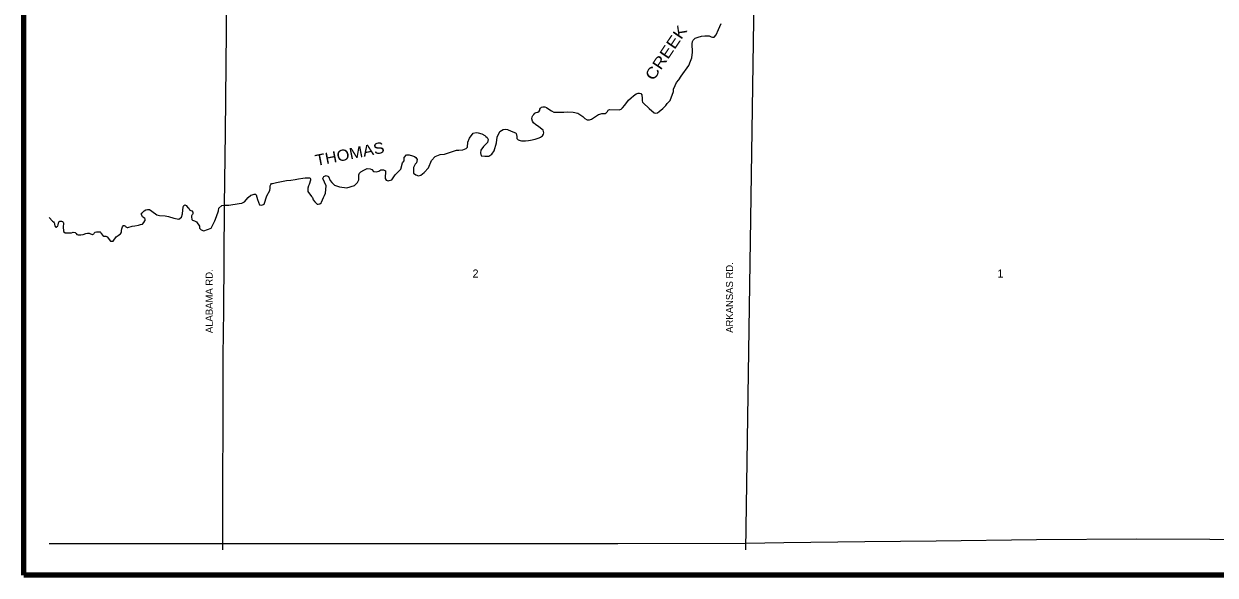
# Model space of a CAD drawing. Extents: x 35.83 to 39.76, y 25.93 to 29.86.
# Drawn here: x 35.831 to 38.058, y 25.977 to 27.007 of the extents above; entities that cross this region are included whole.
import ezdxf
from ezdxf.enums import TextEntityAlignment as Align

# ---------------------------------------------------------------- set-up
doc = ezdxf.new("R2010")
doc.units = 0
doc.header["$LTSCALE"] = 0.0076
for name, color, linetype, lineweight in [('14', 7, 'Continuous', 25), ('25', 7, 'Continuous', 25), ('48', 7, 'Continuous', 106), ('49', 7, 'Continuous', 13)]:
    doc.layers.add(name, color=color, linetype=linetype, lineweight=lineweight)
doc.layers.add('29', color=7, linetype='Continuous')
doc.layers.add('45', color=7, linetype='Continuous')

msp = doc.modelspace()

# ---------------------------------------------------------------- linework, layer by layer
at = {"layer": '14'}
msp.add_line((37.180682, 26.023864), (37.196402, 27.055303), dxfattribs=at)
for points in [[(36.202841, 26.023864), (36.203788, 26.386553), (36.204735, 26.471402), (36.206061, 26.667614), (36.208144, 26.803598), (36.210417, 27.057008), (36.212121, 27.299432)], [(39.666098, 26.046591), (39.517235, 26.045644), (39.267045, 26.045455), (39.180871, 26.045455), (39.089773, 26.045455), (38.994697, 26.045455), (38.911932, 26.045455), (38.847538, 26.045455), (38.774811, 26.045455), (38.184848, 26.042424), (37.911742, 26.043939), (37.723864, 26.042614), (37.536742, 26.039962), (37.403409, 26.038636), (37.251894, 26.036742), (37.180682, 26.035606), (36.941667, 26.034848), (36.507576, 26.034848), (35.87822, 26.034848)]]:
    msp.add_lwpolyline(points, dxfattribs=at)
at = {"layer": '25'}
for points in [[(37.103788, 26.984091), (37.112121, 26.98428), (37.11572, 26.982765), (37.118371, 26.981629), (37.121591, 26.982008), (37.125189, 26.986174), (37.129356, 26.996212), (37.132386, 27.001705), (37.13447, 27.007197)], [(36.981818, 26.877273), (36.98428, 26.876515), (36.986553, 26.874432), (36.986932, 26.867045), (36.986742, 26.862879), (36.9875, 26.860417), (36.988447, 26.859091), (37, 26.848485), (37.00928, 26.84053), (37.012121, 26.839962), (37.01572, 26.84053), (37.018561, 26.842803), (37.025758, 26.848864), (37.030871, 26.853977), (37.033902, 26.857955), (37.039394, 26.863826), (37.045265, 26.880303), (37.045455, 26.884848), (37.048674, 26.891667), (37.051136, 26.89697), (37.055303, 26.902083), (37.059848, 26.90928), (37.073864, 26.929167), (37.077083, 26.936742), (37.079735, 26.943371), (37.081061, 26.953788), (37.080303, 26.969697), (37.081061, 26.973674), (37.082386, 26.976515), (37.085985, 26.980114), (37.091667, 26.982008), (37.097917, 26.983902), (37.103788, 26.984091)], [(36.833712, 26.841477), (36.84053, 26.841667), (36.847917, 26.842235), (36.857576, 26.841667), (36.866667, 26.839773), (36.875758, 26.833333), (36.879924, 26.829735), (36.88428, 26.827462), (36.888447, 26.827273), (36.892424, 26.828598), (36.905114, 26.837121), (36.907576, 26.838258), (36.911742, 26.839205), (36.917424, 26.839394), (36.919508, 26.84053), (36.92178, 26.843182), (36.923295, 26.845455), (36.925568, 26.846591), (36.944129, 26.846402), (36.947727, 26.847538), (36.950379, 26.849811), (36.954545, 26.854545), (36.961553, 26.864205), (36.966477, 26.868561), (36.970833, 26.872348), (36.975379, 26.875947), (36.979545, 26.877273), (36.981818, 26.877273)], [(36.774242, 26.788826), (36.77803, 26.789205), (36.786553, 26.791477), (36.794129, 26.79375), (36.79697, 26.795265), (36.800379, 26.797538), (36.802462, 26.800379), (36.80303, 26.803409), (36.802652, 26.805303), (36.801515, 26.808333), (36.791288, 26.816098), (36.787879, 26.817992), (36.783902, 26.821591), (36.781629, 26.825), (36.780682, 26.828977), (36.781061, 26.832765), (36.782386, 26.835795), (36.784091, 26.837311), (36.786364, 26.839773), (36.788826, 26.841098), (36.791667, 26.842045), (36.794129, 26.843561), (36.795265, 26.845265), (36.795455, 26.847538), (36.796591, 26.849432), (36.798485, 26.851136), (36.801326, 26.851705), (36.805114, 26.851705), (36.808333, 26.850568), (36.812689, 26.847538), (36.817424, 26.843939), (36.82178, 26.841667), (36.825758, 26.841667), (36.833712, 26.841477)], [(36.513636, 26.714205), (36.518939, 26.715152), (36.524811, 26.724621), (36.535795, 26.735417), (36.538826, 26.747159), (36.541667, 26.750947), (36.541856, 26.757197), (36.546023, 26.761742), (36.551326, 26.762311), (36.557765, 26.760227), (36.561364, 26.759091), (36.563636, 26.757008), (36.566288, 26.75322), (36.564962, 26.747348), (36.5625, 26.744508), (36.55928, 26.738258), (36.55928, 26.727462), (36.563447, 26.724811), (36.568939, 26.722917), (36.573106, 26.724053), (36.579545, 26.728977), (36.587311, 26.7375), (36.593182, 26.751136), (36.599811, 26.759091), (36.60928, 26.762879), (36.617045, 26.763447), (36.639583, 26.770455), (36.644318, 26.770455), (36.651326, 26.771402), (36.658144, 26.774053), (36.660227, 26.776326), (36.660985, 26.785417), (36.664205, 26.793182), (36.671023, 26.802273), (36.676705, 26.803598), (36.680492, 26.80303), (36.686932, 26.801136), (36.692992, 26.798106), (36.694886, 26.796212), (36.697159, 26.794129), (36.698864, 26.79053), (36.697538, 26.785038), (36.690341, 26.777273), (36.685417, 26.771023), (36.68447, 26.76553), (36.685606, 26.760038), (36.692614, 26.75928)], [(36.692614, 26.75928), (36.700189, 26.75928), (36.705682, 26.763068), (36.710227, 26.769697), (36.714394, 26.784659), (36.716098, 26.795265), (36.720644, 26.805682), (36.723864, 26.807386), (36.727273, 26.809091), (36.731439, 26.809848), (36.735417, 26.80947), (36.741856, 26.806439), (36.750189, 26.80322), (36.751326, 26.801705), (36.752273, 26.796023), (36.752462, 26.792614), (36.754924, 26.790341), (36.758902, 26.788636), (36.761553, 26.788068), (36.768939, 26.788068), (36.774242, 26.788826)], [(36.392803, 26.685795), (36.395076, 26.690341), (36.396402, 26.704167), (36.389773, 26.717992), (36.391667, 26.721212), (36.396402, 26.723485), (36.400758, 26.721591), (36.403788, 26.714205), (36.407008, 26.710038), (36.411742, 26.705492), (36.421212, 26.702273), (36.435038, 26.700379), (36.449053, 26.704924), (36.454924, 26.710227), (36.457197, 26.71553), (36.457386, 26.724432), (36.458333, 26.727462), (36.461174, 26.730303), (36.466477, 26.733523), (36.472538, 26.736364), (36.47822, 26.735985), (36.481439, 26.734659), (36.484848, 26.730871), (36.490341, 26.730114), (36.494318, 26.731439), (36.498295, 26.733712), (36.50303, 26.73428), (36.507008, 26.732008), (36.506629, 26.717803)], [(36.250379, 26.682576), (36.255114, 26.686742), (36.257765, 26.6875), (36.261742, 26.688447), (36.264015, 26.688258), (36.265152, 26.6875), (36.267614, 26.678598), (36.27178, 26.66875), (36.275568, 26.668182), (36.279924, 26.670076), (36.285227, 26.685606), (36.29072, 26.695644), (36.291288, 26.699621), (36.291288, 26.703977), (36.292424, 26.706629), (36.293939, 26.708333), (36.295833, 26.708333), (36.30303, 26.710227), (36.32178, 26.713826), (36.329924, 26.714962), (36.338068, 26.715909), (36.344508, 26.717235)], [(36.344508, 26.717235), (36.352462, 26.718561), (36.356818, 26.719129), (36.364962, 26.719129), (36.366477, 26.718371), (36.367045, 26.717045), (36.367045, 26.714962), (36.364583, 26.706818), (36.363068, 26.703977), (36.361742, 26.699811), (36.362121, 26.693182), (36.364962, 26.688826), (36.367614, 26.685985), (36.368939, 26.68428), (36.370455, 26.682008), (36.37197, 26.677652), (36.374811, 26.673864), (36.379167, 26.670076), (36.381439, 26.669886), (36.38428, 26.670455), (36.386932, 26.672159), (36.3875, 26.673674), (36.390909, 26.682197), (36.392803, 26.685795)], [(36.506629, 26.717803), (36.508333, 26.714962), (36.511742, 26.713636), (36.513636, 26.714205)], [(36.038447, 26.629356), (36.045455, 26.630492), (36.049242, 26.631629), (36.052652, 26.632576), (36.054924, 26.635606), (36.056818, 26.638447), (36.057765, 26.639583), (36.057576, 26.641477), (36.056818, 26.642992), (36.054735, 26.644697), (36.052462, 26.646023), (36.050568, 26.650568), (36.050947, 26.652841), (36.052462, 26.654356), (36.054356, 26.65625), (36.056061, 26.657386), (36.058902, 26.659091), (36.061932, 26.659848), (36.06553, 26.660038), (36.076894, 26.651515), (36.079735, 26.650189), (36.08428, 26.648864), (36.094886, 26.647727), (36.101515, 26.64678), (36.111364, 26.643561), (36.120644, 26.641856), (36.125758, 26.645265), (36.127462, 26.651894), (36.128788, 26.664583), (36.130303, 26.667235), (36.132008, 26.668561), (36.13447, 26.667235), (36.137121, 26.664205), (36.139205, 26.662121), (36.140909, 26.65947), (36.142803, 26.658144), (36.145265, 26.657197), (36.14678, 26.655114), (36.14678, 26.651705), (36.146402, 26.650568), (36.144886, 26.649242), (36.144318, 26.647727), (36.144129, 26.646023), (36.144886, 26.641288), (36.146402, 26.639773), (36.149811, 26.638447), (36.153788, 26.636932), (36.15928, 26.628409), (36.15928, 26.625), (36.162689, 26.62178), (36.167614, 26.620076), (36.181061, 26.625), (36.187879, 26.638447), (36.191098, 26.64697), (36.194697, 26.657386), (36.195265, 26.662311), (36.200758, 26.667614), (36.205682, 26.667992), (36.214205, 26.667992), (36.233523, 26.670833), (36.238447, 26.67178), (36.243182, 26.673864), (36.25, 26.682197), (36.250379, 26.682576)], [(35.87822, 26.644697), (35.884659, 26.637879), (35.886364, 26.636553), (35.8875, 26.635227), (35.888068, 26.633902), (35.888068, 26.631818), (35.888636, 26.629356), (35.889962, 26.627273), (35.890909, 26.627083), (35.891856, 26.627083), (35.893182, 26.62803), (35.894318, 26.628977), (35.894886, 26.63125), (35.895644, 26.63447), (35.896402, 26.636553), (35.897917, 26.637879), (35.9, 26.638068), (35.901515, 26.638258), (35.90303, 26.6375), (35.904167, 26.635985), (35.904924, 26.63447), (35.904167, 26.626705), (35.904924, 26.620076), (35.905682, 26.617992), (35.908333, 26.616477), (35.912311, 26.616098), (35.917045, 26.616098), (35.919886, 26.616477), (35.923106, 26.617424), (35.926705, 26.616856), (35.928598, 26.614773), (35.929924, 26.613068), (35.932576, 26.6125), (35.9375, 26.612689), (35.941667, 26.613068), (35.94697, 26.614962), (35.950189, 26.615341), (35.952841, 26.615341), (35.954545, 26.614773), (35.958712, 26.613258), (35.95947, 26.613258), (35.960417, 26.613447), (35.961553, 26.614205), (35.962311, 26.61553), (35.964205, 26.617235), (35.966856, 26.618371), (35.969129, 26.618371)], [(35.969129, 26.618371), (35.971402, 26.618371), (35.973295, 26.617803), (35.974621, 26.616667), (35.975758, 26.615152), (35.978788, 26.611174), (35.980303, 26.610227), (35.982008, 26.610038), (35.983902, 26.609848), (35.986742, 26.608523), (35.993182, 26.600758), (35.998106, 26.600758), (36.00322, 26.608712), (36.007008, 26.611174), (36.010038, 26.612879), (36.011553, 26.614205), (36.013068, 26.616288), (36.013447, 26.617235), (36.013447, 26.620455), (36.014015, 26.623864), (36.015341, 26.627273), (36.016856, 26.629167), (36.017424, 26.629735), (36.01875, 26.629735), (36.019886, 26.629545), (36.021023, 26.628977), (36.02178, 26.627652), (36.024053, 26.626515), (36.025189, 26.626326), (36.033333, 26.628409), (36.038447, 26.629356)]]:
    msp.add_lwpolyline(points, dxfattribs=at)
at = {"layer": '48'}
msp.add_lwpolyline([(35.830871, 25.976515), (35.830871, 29.859091), (39.713447, 29.859091), (39.713447, 25.976515)], close=True, dxfattribs=at)

# ---------------------------------------------------------------- texts
at = {"layer": '29'}
for s, rotation, width, p in [('CREEK', 56.083, 1.2, (37.04015, 26.946934)), ('THOMAS', 11.046, 1.1, (36.442133, 26.753612))]:
    msp.add_text(s, height=0.02083, rotation=rotation, dxfattribs=dict(at, width=width)).set_placement(p, align=Align.CENTER)
at = {"layer": '45'}
for s, p in [('2', (36.675379, 26.532765)), ('1', (37.656629, 26.532765))]:
    msp.add_text(s, height=0.01496, dxfattribs=at).set_placement(p, align=Align.CENTER)
at = {"layer": '49'}
for s, p in [('ARKANSAS RD.', (37.156818, 26.49536)), ('ALABAMA RD.', (36.183902, 26.488447))]:
    msp.add_text(s, height=0.01326, rotation=90, dxfattribs=at).set_placement(p, align=Align.CENTER)

doc.saveas('drawing.dxf')
